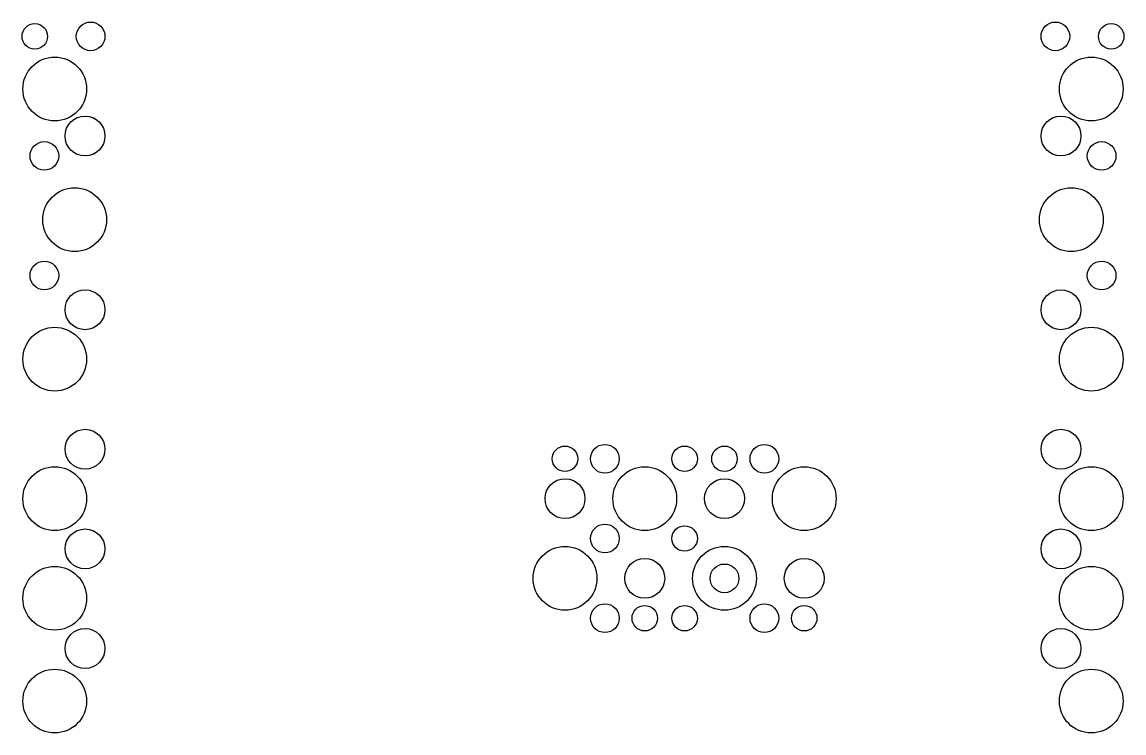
# Model space of a CAD drawing. Extents: x -691 to 691, y -444 to 448.
import ezdxf

# ---------------------------------------------------------------- set-up
doc = ezdxf.new("R2010")
doc.units = 0

msp = doc.modelspace()

# ---------------------------------------------------------------- linework, layer by layer
for centre, radius in [((-675, 430), 16), ((-605, 430), 18), ((605, 430), 18), ((675, 430), 16), ((-650, 364), 40), ((650, 364), 40), ((-612, 305), 25), ((612, 305), 25), ((-663, 280), 18), ((663, 280), 18), ((-625, 200), 40), ((625, 200), 40), ((-663, 130), 18), ((663, 130), 18), ((-612, 87), 25), ((612, 87), 25), ((-650, 25), 40), ((650, 25), 40), ((-612, -88), 25), ((612, -88), 25), ((40, -100), 18), ((240, -100), 18), ((-10, -100), 16), ((140, -100), 16), ((190, -100), 16), ((-650, -150), 40), ((90, -150), 40), ((290, -150), 40), ((650, -150), 40), ((-10, -150), 25), ((190, -150), 25), ((-612, -213), 25), ((40, -200), 18), ((140, -200), 16), ((612, -213), 25), ((-10, -250), 40), ((190, -250), 40), ((90, -250), 25), ((190, -250), 18), ((290, -250), 25), ((-650, -275), 40), ((650, -275), 40), ((40, -300), 18), ((90, -300), 16), ((140, -300), 16), ((240, -300), 18), ((290, -300), 16), ((-612, -338), 25), ((612, -338), 25), ((-650, -404), 40), ((650, -404), 40)]:
    msp.add_circle(centre, radius)

doc.saveas('drawing.dxf')
